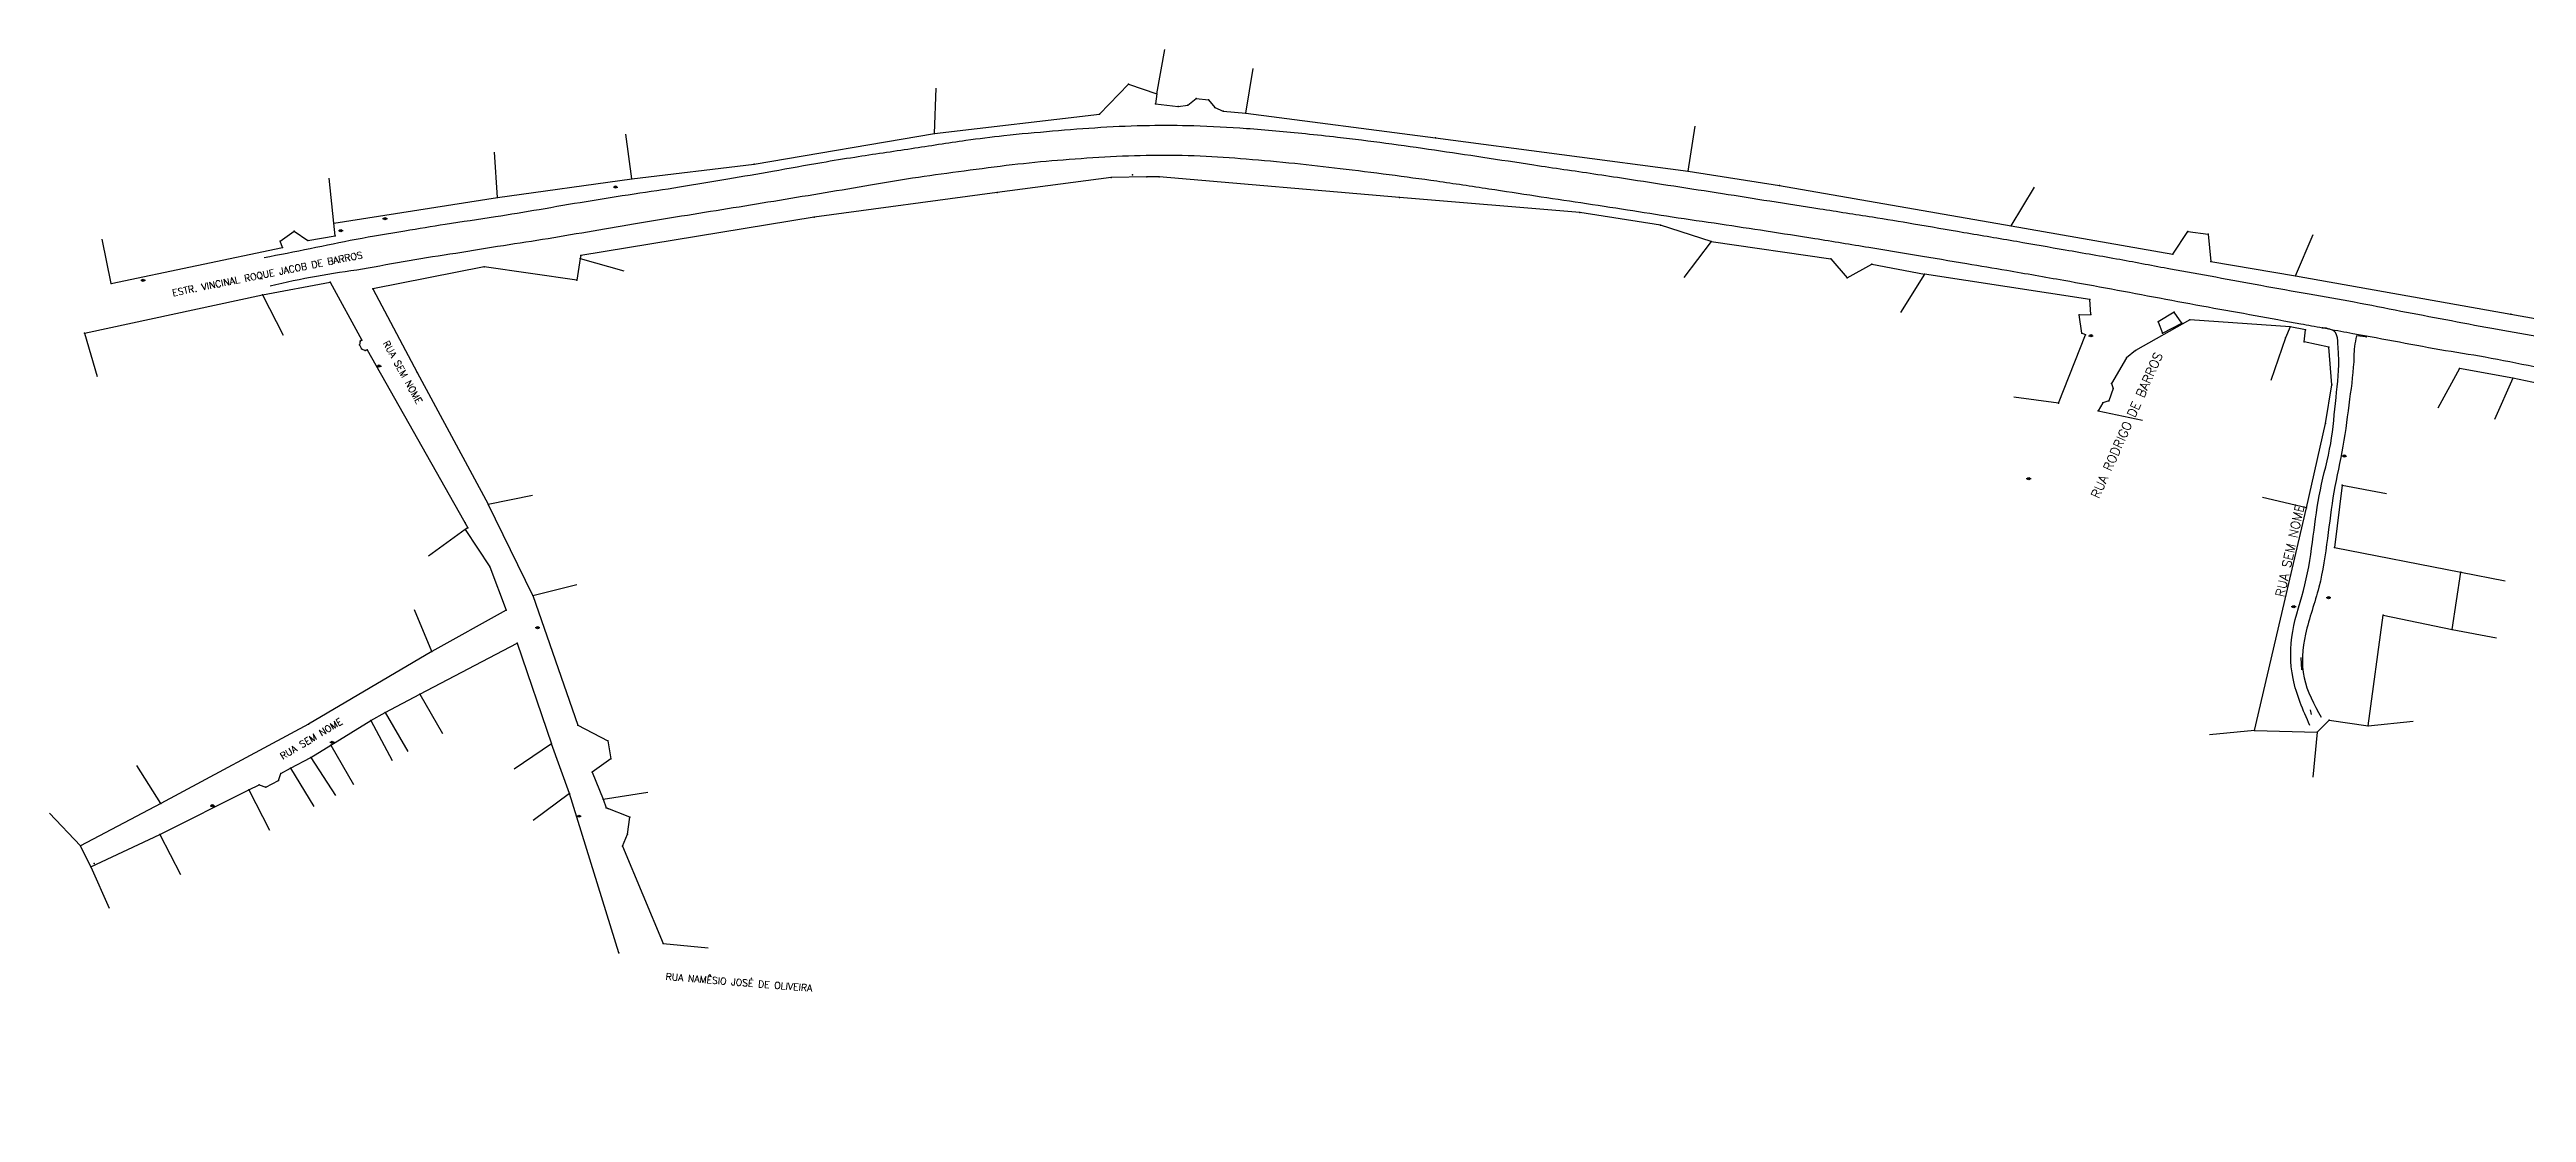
# Model space of a CAD drawing. Header units: metres. Extents: x 788432 to 801109, y 7412241 to 7456112.
# Drawn here: x 794156 to 794704, y 7413037 to 7413273 of the extents above; entities that cross this region are included whole.
import ezdxf

# ---------------------------------------------------------------- set-up
doc = ezdxf.new("R2010")
doc.units = ezdxf.units.M
doc.header["$LTSCALE"] = 10
doc.header["$MEASUREMENT"] = 0
doc.header["$PDSIZE"] = 4
for name, color, linetype in [('FLUXIS_LABELS_REDE_PV_148_TO_PV_52A_PARTE_01', 7, 'CONTINUOUS'), ('FLUXIS_LABELS_REDE_PV_169_TO_EEE_5_PARTE_02', 7, 'CONTINUOUS'), ('SIB-POSTE', 7, 'CONTINUOUS'), ('TOP-TEXTOS', 2, 'CONTINUOUS'), ('TOPOGRAFIA', 8, 'CONTINUOUS')]:
    doc.layers.add(name, color=color, linetype=linetype)
doc.styles.get("Standard").update_dxf_attribs({"font": 'romans.shx'})

# ---------------------------------------------------------------- blocks, each defined once
blk = doc.blocks.new('sib-poste-01')
at = {"layer": 'SIB-POSTE'}
for p, q in [((-0.08, 0.001), (-0.037, 0)), ((0.037, 0), (0.08, -0.001))]:
    blk.add_line(p, q, dxfattribs=at)
at = {"layer": 'SIB-POSTE', "const_width": 0.0012}
blk.add_lwpolyline([(-0.001, 0, 1), (0.001, 0, 1)], format="xyb", close=True, dxfattribs=at)
at = {"layer": 'SIB-POSTE'}
blk.add_circle((0, 0), 0.0375, dxfattribs=at)
blk = doc.blocks.new('qwkjeqo')
at = {"layer": 'TOPOGRAFIA', "linetype": 'Continuous', "ltscale": 0.05}
for points, elevation in [([(794400.64, 7413262.76), (794400.38, 7413260.59), (794405.38, 7413259.96), (794407.5, 7413260.26), (794409.34, 7413261.75), (794412.06, 7413261.49), (794413.51, 7413259.74), (794415.33, 7413258.95), (794420.32, 7413258.5), (794421.93, 7413268.37)], 673.89), ([(794400.64, 7413262.76), (794402.43, 7413272.59)], 673.86), ([(794387.98, 7413258.28), (794394.37, 7413264.9), (794400.64, 7413262.76)], 674.88), ([(794254.75, 7413239.88), (794284.48, 7413243.95), (794283.17, 7413253.86)], 677.72), ([(794169.27, 7413220.83), (794207.22, 7413228.77), (794206.65, 7413230.22), (794209.78, 7413232.41), (794212.83, 7413230.31), (794218.83, 7413231.34), (794218.57, 7413234.17), (794217.51, 7413244.12)], 674.11), ([(794589.65, 7413233.56), (794594.84, 7413242.1)], 673.65), ([(794169.27, 7413220.83), (794167.26, 7413230.63)], 674.11), ([(794523.27, 7413230.1), (794517.23, 7413222.13)], 672.67), ([(794163.38, 7413209.8), (794202.73, 7413218.28), (794217.73, 7413221.13), (794224.76, 7413208.24), (794224.38, 7413208.04), (794224.24, 7413207.25), (794224.7, 7413206.35), (794225.51, 7413205.96), (794225.92, 7413206.16), (794248.22, 7413166.73), (794247.62, 7413166.34), (794253.05, 7413158.08), (794256.66, 7413148.49), (794240.2, 7413139.39), (794236.37, 7413148.63)], 673.17), ([(794600.19, 7413194.35), (794606.15, 7413209.45), (794605.32, 7413209.84), (794604.76, 7413213.85), (794607.28, 7413213.99), (794607.11, 7413217.25), (794570.52, 7413222.86), (794565.18, 7413214.4)], 676.61), ([(794202.73, 7413218.28), (794207.36, 7413209.41)], 676.25), ([(794623.15, 7413209.82), (794627.48, 7413212.04), (794625.72, 7413214.47), (794622.18, 7413212.35), (794623.15, 7413209.82)], 674.91), ([(794651.41, 7413211.24), (794629.22, 7413212.81), (794617.17, 7413206.02), (794615.24, 7413204.37), (794611.89, 7413198.66), (794612.22, 7413197.55), (794611.26, 7413194.86), (794609.96, 7413194.44), (794608.95, 7413192.65), (794618.73, 7413190.54)], 674.62), ([(794655.05, 7413171.18), (794659.27, 7413189.83), (794660.6, 7413198.38), (794659.99, 7413206.75), (794654.54, 7413207.92), (794654.81, 7413210.56), (794651.41, 7413211.24), (794650.41, 7413208.76), (794647.11, 7413199.32)], 678.76), ([(794600.19, 7413194.35), (794590.27, 7413195.66)], 676.61), ([(794662.92, 7413176.18), (794661.22, 7413162.36), (794689.15, 7413156.92)], 678.22), ([(794662.92, 7413176.18), (794672.75, 7413174.32)], 678.22), ([(794262.58, 7413151.77), (794252.69, 7413172.01), (794262.49, 7413174)], 683.08), ([(794643.53, 7413121.89), (794655.05, 7413171.18)], 683.61), ([(794655.05, 7413171.18), (794645.32, 7413173.48)], 678.76), ([(794247.62, 7413166.34), (794239.51, 7413160.48)], 682.53), ([(794262.58, 7413151.77), (794272.28, 7413154.21)], 683.08), ([(794687.23, 7413144.25), (794689.15, 7413156.92)], 680.75), ([(794689.15, 7413156.92), (794698.96, 7413155.01)], 679.64), ([(794262.58, 7413151.77), (794272.51, 7413123.08)], 683.08), ([(794657.36, 7413121.51), (794660.03, 7413124.15), (794668.7, 7413122.9), (794671.97, 7413147.38), (794687.23, 7413144.25), (794697.05, 7413142.37)], 683.42), ([(794180.02, 7413098.91), (794199.77, 7413108.78), (794202.03, 7413109.87), (794203.52, 7413109.38), (794206.29, 7413110.86), (794206.83, 7413112.38), (794208.95, 7413113.58), (794213.48, 7413115.9), (794217.9, 7413118.62), (794226.76, 7413124.07), (794229.89, 7413125.89), (794237.61, 7413129.9)], 681.32), ([(794229.89, 7413125.89), (794234.92, 7413117.24)], 682.51), ([(794237.61, 7413129.9), (794242.56, 7413121.21)], 682.84), ([(794226.76, 7413124.07), (794231.49, 7413115.26)], 682.16), ([(794643.53, 7413121.89), (794633.57, 7413120.94)], 683.61), ([(794643.53, 7413121.89), (794657.36, 7413121.51), (794656.41, 7413111.55)], 683.61), ([(794668.7, 7413122.9), (794678.64, 7413123.99)], 682.98), ([(794213.48, 7413115.9), (794218.89, 7413107.49)], 681.67), ([(794217.9, 7413118.62), (794222.9, 7413109.96)], 681.85), ([(794266.7, 7413118.97), (794258.46, 7413113.31)], 688.22), ([(794270.66, 7413107.96), (794266.7, 7413118.97)], 688.95), ([(794180.29, 7413105.73), (794174.94, 7413114.18)], 680.66), ([(794208.95, 7413113.58), (794214.14, 7413105.04)], 681.4), ([(794180.29, 7413105.73), (794162.51, 7413096.34), (794155.64, 7413103.61)], 680.66), ([(794199.77, 7413108.78), (794204.31, 7413099.87)], 681.28), ([(794281.63, 7413072.72), (794270.66, 7413107.96), (794262.63, 7413102)], 689.73), ([(794278.13, 7413106.66), (794288.01, 7413108.21)], 683.08), ([(794282.42, 7413096.27), (794283.53, 7413098.93), (794284.07, 7413102.72), (794278.83, 7413104.79)], 689.26), ([(794164.78, 7413091.71), (794180.02, 7413098.91), (794184.59, 7413090.01)], 681.04), ([(794164.78, 7413091.71), (794162.51, 7413096.34)], 681.04), ([(794164.78, 7413091.71), (794168.81, 7413082.56)], 681.04)]:
    blk.add_lwpolyline(points, dxfattribs=dict(at, elevation=elevation))
at = {"layer": 'TOPOGRAFIA', "ltscale": 0.5}
for points, elevation in [([(794351.49, 7413254.04), (794351.8, 7413264.03)], 676.69), ([(794284.48, 7413243.95), (794311.56, 7413247.23), (794351.49, 7413254.04), (794387.98, 7413258.28)], 677.97), ([(794420.32, 7413258.5), (794462.32, 7413253.04), (794518.22, 7413245.71), (794519.74, 7413255.6)], 673.4), ([(794218.57, 7413234.17), (794254.75, 7413239.88), (794254.08, 7413249.85)], 676.94), ([(794523.27, 7413230.1), (794512.13, 7413233.76), (794494.27, 7413236.54), (794454.33, 7413239.82), (794401.13, 7413244.42), (794398.46, 7413244.44), (794390.54, 7413244.3), (794365.32, 7413240.93), (794324.82, 7413235.49), (794273.18, 7413227.03), (794273.07, 7413226.34), (794282.69, 7413223.62)], 670.63), ([(794518.22, 7413245.71), (794538.41, 7413242.54), (794589.65, 7413233.56)], 669.47), ([(794523.27, 7413230.1), (794549.78, 7413226.31), (794553.41, 7413222.09), (794558.83, 7413225.12), (794570.52, 7413222.86)], 670.63), ([(794589.65, 7413233.56), (794625.47, 7413227.3), (794628.78, 7413232.35), (794633.31, 7413231.71), (794633.9, 7413225.66), (794652.58, 7413222.51), (794656.54, 7413231.69)], 673.65), ([(794273.07, 7413226.34), (794272.33, 7413221.56), (794251.84, 7413224.53), (794227.15, 7413219.65), (794237, 7413201.09), (794252.69, 7413172.01)], 679.04), ([(794652.58, 7413222.51), (794700.25, 7413214.02), (794753.7, 7413204.53), (794802.88, 7413195.34), (794808.55, 7413203.58)], 673.89), ([(794262.58, 7413151.77), (794262.68, 7413151.49)], 683.08), ([(794240.2, 7413139.39), (794212.91, 7413123.28), (794180.29, 7413105.73)], 683), ([(794237.61, 7413129.9), (794259.09, 7413141.21), (794266.7, 7413118.97)], 682.84), ([(794272.51, 7413123.08), (794279.16, 7413119.6), (794279.87, 7413115.62), (794275.69, 7413112.66), (794278.13, 7413106.66)], 683.08), ([(794278.13, 7413106.66), (794278.83, 7413104.79), (794279.43, 7413104.55)], 689.26), ([(794282.53, 7413096.55), (794282.42, 7413096.27), (794291.42, 7413074.77), (794301.37, 7413073.78)], 689.26)]:
    blk.add_lwpolyline(points, dxfattribs=dict(at, elevation=elevation))
at = {"layer": 'TOPOGRAFIA', "ltscale": 0.05}
for points, elevation in [([(794163.38, 7413209.8), (794166.21, 7413200.2)], 673.17), ([(794700.72, 7413199.87), (794688.87, 7413201.98), (794684.09, 7413193.19)], 674.36), ([(794728.7, 7413193.98), (794700.72, 7413199.87), (794696.62, 7413190.75)], 674.19)]:
    blk.add_lwpolyline(points, dxfattribs=dict(at, elevation=elevation))
at = {"layer": 'TOPOGRAFIA', "flags": 128}
for points, elevation in [([(794668.26, 7413208.98), (794666.12, 7413209.22)], 674.46), ([(794656.17, 7413125.46), (794655.95, 7413126.46)], 683.29)]:
    blk.add_lwpolyline(points, dxfattribs=dict(at, elevation=elevation))
blk.add_lwpolyline([(794653.97, 7413135.33), (794653.83, 7413138.01)], dxfattribs=at)
at = {"layer": 'TOPOGRAFIA'}
for points in [[(795201.96, 7413054.79, 654.48), (795192.2, 7413050.57, 654.55), (795180.54, 7413047.21, 654.7), (795170.78, 7413045.29, 654.8), (795160.32, 7413044, 654.88), (795151.02, 7413043.78, 654.92), (795139.6, 7413045.01, 654.95), (795130.79, 7413046.61, 654.97), (795120.99, 7413049.28, 654.99), (795111.52, 7413052.82, 654.99), (795103.5, 7413056.32, 655.03), (795093.61, 7413061.05, 655.22), (795084.45, 7413065.58, 655.27), (795074.98, 7413070.36, 655.47), (795065.63, 7413075.18, 655.66), (795056.11, 7413080.11, 655.82), (795046.8, 7413085, 656.05), (795037.81, 7413090.11, 656.24), (795027.35, 7413096.14, 656.64), (795020.35, 7413100.19, 656.89), (795011, 7413105.65, 657.32), (795001.5, 7413111.23, 657.92), (794992.37, 7413116.56, 658.67), (794983.35, 7413121.82, 659.5), (794977.53, 7413125.23, 660.14), (794967.86, 7413130.78, 661.19), (794959.04, 7413135.82, 662.04), (794950.19, 7413140.8, 662.8), (794940.65, 7413145.73, 663.54), (794931.04, 7413150.52, 664.1), (794920.85, 7413155.15, 664.57), (794911.27, 7413159.19, 664.96), (794901.69, 7413163.04, 665.41), (794891.82, 7413166.85, 665.93), (794882.29, 7413170.38, 666.52), (794872.77, 7413173.63, 666.98), (794863.13, 7413176.65, 667.42), (794853.39, 7413179.57, 667.85), (794843.27, 7413182.39, 668.29), (794833.15, 7413185.06, 668.69), (794823.01, 7413187.47, 669.03), (794812.6, 7413189.79, 669.53), (794801.93, 7413191.96, 670.02), (794792.09, 7413193.9, 670.58), (794782.12, 7413195.75, 671.28), (794771.35, 7413197.69, 672), (794760.8, 7413199.55, 672.61), (794750.72, 7413201.2, 673.06), (794737.09, 7413203.56, 673.43), (794726.02, 7413205.54, 673.71), (794715.84, 7413207.31, 673.9), (794705.97, 7413209.06, 674.05), (794696.02, 7413210.83, 674.19), (794685.84, 7413212.76, 674.29), (794675.91, 7413214.65, 674.42), (794665.61, 7413216.66, 674.36), (794655.63, 7413218.43, 674.36), (794644.9, 7413220.35, 674.3), (794635, 7413222.18, 674.24), (794624.94, 7413224, 674.2), (794613.71, 7413226.09, 674), (794601.66, 7413228.2, 673.6), (794590.92, 7413230.08, 673.16), (794579.23, 7413232.05, 672.62), (794568.09, 7413233.98, 672.11), (794558.97, 7413235.46, 671.71), (794547.37, 7413237.28, 671.29), (794536.29, 7413239, 670.99), (794525.78, 7413240.67, 670.75), (794515.02, 7413242.33, 670.5), (794504.33, 7413243.98, 670.44), (794497.35, 7413245.03, 670.43), (794484.07, 7413246.99, 670.46), (794472.76, 7413248.72, 670.58), (794462.09, 7413250.3, 670.79), (794451.33, 7413251.83, 671.21), (794440.6, 7413253.14, 671.83), (794433.52, 7413253.91, 672.23), (794420.46, 7413255.08, 673.14), (794408.81, 7413255.68, 673.87), (794399, 7413255.74, 674.4), (794388.28, 7413255.31, 674.88), (794377.56, 7413254.5, 675.35), (794366.83, 7413253.49, 675.82), (794358.42, 7413252.44, 676.23), (794346.33, 7413250.62, 676.86), (794333.8, 7413248.73, 677.38), (794326.56, 7413247.55, 677.68), (794315.64, 7413245.61, 677.98), (794305.74, 7413243.91, 678.18), (794295.05, 7413242.12, 678.33), (794284.97, 7413240.59, 678.43), (794274.39, 7413238.92, 678.38), (794263.99, 7413237.15, 678.18), (794254.29, 7413235.54, 678.01), (794243.21, 7413233.88, 677.71), (794234.28, 7413232.4, 677.47), (794223.46, 7413230.56, 677.14), (794213.33, 7413228.49, 676.68), (794203.1, 7413226.5, 676.14)], [(794204.48, 7413220.32, 676.28), (794214.68, 7413222.47, 676.73), (794224.89, 7413224.08, 677.21), (794235.21, 7413225.92, 677.53), (794245.53, 7413227.56, 677.82), (794256.07, 7413229.25, 678.12), (794265.97, 7413230.8, 678.37), (794275.9, 7413232.49, 678.52), (794286.17, 7413234.24, 678.47), (794296.78, 7413235.97, 678.45), (794306.93, 7413237.61, 678.31), (794317.16, 7413239.28, 678.07), (794327.26, 7413240.95, 677.74), (794337.26, 7413242.64, 677.32), (794347.89, 7413244.38, 676.83), (794358.02, 7413245.77, 676.22), (794368.65, 7413247.13, 675.73), (794378.65, 7413248.11, 675.25), (794389.12, 7413248.84, 674.73), (794399.61, 7413249.23, 674.2), (794410.26, 7413249.06, 673.61), (794420.45, 7413248.4, 672.94), (794431.19, 7413247.41, 672.27), (794441.18, 7413246.29, 671.71), (794452.08, 7413244.93, 671.15), (794462.57, 7413243.5, 670.78), (794474.11, 7413241.8, 670.56), (794484.45, 7413240.22, 670.43), (794494.45, 7413238.72, 670.41), (794504.76, 7413237.14, 670.46), (794514.7, 7413235.58, 670.55), (794525.33, 7413234.01, 670.79), (794535.51, 7413232.46, 671.06), (794546.22, 7413230.79, 671.26), (794558.21, 7413228.82, 671.67), (794568.71, 7413227.09, 672.18), (794579.84, 7413225.24, 672.7), (794588.73, 7413223.73, 673.1), (794601.31, 7413221.54, 673.68), (794611.88, 7413219.61, 674.07), (794622.54, 7413217.61, 674.28), (794633.24, 7413215.63, 674.42), (794643.69, 7413213.74, 674.48), (794653.76, 7413211.9, 674.49), (794658.56, 7413211.03, 674.49), (794663.96, 7413210.01, 674.49), (794674.3, 7413208.13, 674.52), (794684.57, 7413206.22, 674.41), (794694.54, 7413204.57, 674.31), (794705.43, 7413202.47, 674.18), (794715.42, 7413200.71, 673.94), (794725.29, 7413198.93, 673.72), (794735.75, 7413197.17, 673.49), (794746.13, 7413195.42, 673.12), (794756.27, 7413193.63, 672.72), (794766.39, 7413191.81, 672.21), (794777.16, 7413189.94, 671.47), (794787.73, 7413187.98, 670.76), (794797.66, 7413186.07, 670.19), (794807.59, 7413184.04, 669.59), (794818.42, 7413181.76, 669.07), (794828.6, 7413179.44, 668.72), (794838.92, 7413176.78, 668.3), (794848.82, 7413174.03, 667.9), (794858.67, 7413171.16, 667.56), (794868.72, 7413167.93, 667.02), (794878.81, 7413164.49, 666.49), (794889.04, 7413160.74, 665.92), (794898.57, 7413157.11, 665.39), (794908.39, 7413153.23, 664.9), (794917.85, 7413149.27, 664.48), (794927.09, 7413145.09, 663.99), (794936.39, 7413140.6, 663.39), (794945.9, 7413135.66, 662.75), (794954.76, 7413130.75, 661.98), (794963.76, 7413125.66, 661.19), (794973.24, 7413120.17, 660.2), (794982, 7413115.02, 659.32), (794991.06, 7413109.67, 658.52), (795000.15, 7413104.34, 657.84), (795009.14, 7413099.25, 657.35), (795018.11, 7413094.09, 656.89), (795027.07, 7413088.89, 656.56), (795036.19, 7413083.78, 656.28), (795045.3, 7413078.77, 656.15), (795054.23, 7413073.97, 655.92), (795063.4, 7413069.1, 655.73), (795072.75, 7413064.2, 655.56), (795081.77, 7413059.6, 655.42), (795091.23, 7413054.89, 655.34), (795100.49, 7413050.43, 655.23), (795109.69, 7413046.46, 655.22), (795119.24, 7413042.85, 655.24), (795129.11, 7413040.23, 655.29), (795139.43, 7413038.38, 655.26), (795150.09, 7413037.48, 655.26), (795160.71, 7413037.65, 655.17), (795171.39, 7413038.83, 655.02), (795182.09, 7413040.98, 654.93), (795192.5, 7413044.06, 654.8), (795202.16, 7413048, 654.73)], [(794655.79, 7413123, 683.35), (794652.05, 7413133.37, 682.15), (794652, 7413143.82, 681.27), (794654.67, 7413154.14, 680.55), (794656.54, 7413164.91, 679.41), (794658.1, 7413175.12, 678.46), (794660.38, 7413185.43, 677.48), (794661.56, 7413195.56, 676.25), (794662.13, 7413205.15, 674.93), (794661.97, 7413207.4, 674.69), (794661.43, 7413209.97, 674.53), (794658.56, 7413211.03, 674.49)], [(794666.12, 7413209.22, 674.53), (794665.63, 7413206.84, 674.69), (794665.52, 7413204.67, 674.93), (794664.57, 7413195.21, 676.37), (794663.08, 7413184.84, 677.43), (794661.1, 7413174.64, 678.44), (794659.67, 7413164.4, 679.41), (794657.77, 7413153.61, 680.49), (794654.83, 7413143.24, 681.29), (794654.5, 7413133.57, 682.15), (794658.24, 7413124.82, 683.21)]]:
    blk.add_spline(points, degree=3, dxfattribs=at)
for p in [(794394.37, 7413264.9, 673.89), (794387.98, 7413258.28, 674.88), (794400.38, 7413260.59, 674.26), (794400.64, 7413262.76, 673.86), (794405.38, 7413259.96, 673.89), (794407.5, 7413260.26, 673.74), (794409.34, 7413261.75, 673.65), (794412.06, 7413261.49, 673.52), (794413.51, 7413259.74, 673.53), (794415.33, 7413258.95, 673.53), (794420.32, 7413258.5, 673.4), (794351.49, 7413254.04, 676.69), (794462.32, 7413253.04, 670.62), (794311.56, 7413247.23, 677.94), (794280.88, 7413242.17, 678.21), (794284.48, 7413243.95, 677.97), (794390.54, 7413244.3, 675.17), (794395.3, 7413244.9, 674.68), (794398.46, 7413244.44, 674.97), (794401.13, 7413244.42, 675.06), (794518.22, 7413245.71, 669.47), (794538.41, 7413242.54, 670.68), (794254.75, 7413239.88, 677.72), (794324.82, 7413235.49, 679.24), (794365.32, 7413240.93, 677.47), (794454.33, 7413239.82, 671.7), (794494.27, 7413236.54, 670.36), (794206.65, 7413230.22, 676.33), (794209.78, 7413232.41, 676.47), (794212.83, 7413230.31, 676.82), (794218.57, 7413234.17, 676.94), (794218.83, 7413231.34, 676.98), (794220.09, 7413232.52, 677.05), (794229.86, 7413235.17, 677.42), (794512.13, 7413233.76, 670.45), (794523.27, 7413230.1, 670.63), (794589.65, 7413233.56, 673.65), (794628.78, 7413232.35, 673.3), (794633.31, 7413231.71, 673.27), (794207.22, 7413228.77, 676.39), (794251.84, 7413224.53, 678.42), (794273.07, 7413226.34, 679.04), (794273.18, 7413227.03, 678.99), (794549.78, 7413226.31, 671.52), (794558.83, 7413225.12, 671.99), (794625.47, 7413227.3, 673.85), (794633.9, 7413225.66, 673.93), (794169.27, 7413220.83, 674.11), (794176.35, 7413221.53, 674.39), (794217.73, 7413221.13, 677.05), (794227.15, 7413219.65, 677.58), (794272.33, 7413221.56, 679.29), (794553.41, 7413222.09, 672.1), (794570.52, 7413222.86, 672.67), (794652.58, 7413222.51, 673.89), (794202.73, 7413218.28, 676.25), (794604.76, 7413213.85, 674.91), (794607.11, 7413217.25, 674.2), (794607.28, 7413213.99, 674.85), (794625.72, 7413214.47, 674.35), (794700.25, 7413214.02, 673.88), (794163.38, 7413209.8, 673.17), (794224.76, 7413208.24, 678.69), (794605.32, 7413209.84, 675.18), (794606.15, 7413209.45, 675.29), (794607.32, 7413209.25, 675.29), (794622.18, 7413212.35, 674.38), (794623.15, 7413209.82, 674.91), (794627.48, 7413212.04, 674.81), (794629.22, 7413212.81, 674.74), (794650.41, 7413208.76, 675.06), (794651.41, 7413211.24, 674.62), (794654.81, 7413210.56, 674.65), (794658.56, 7413211.03, 674.49), (794668.26, 7413208.98, 674.46), (794224.24, 7413207.25, 678.5), (794224.38, 7413208.04, 678.63), (794224.7, 7413206.35, 678.43), (794225.51, 7413205.96, 678.63), (794225.92, 7413206.16, 678.69), (794615.24, 7413204.37, 675.2), (794617.17, 7413206.02, 675.03), (794654.54, 7413207.92, 674.97), (794659.99, 7413206.75, 675.25), (794228.56, 7413202.55, 679.14), (794237, 7413201.09, 679.72), (794611.89, 7413198.66, 676.01), (794612.22, 7413197.55, 676.18), (794660.6, 7413198.38, 676.08), (794688.87, 7413201.98, 674.76), (794700.72, 7413199.87, 674.36), (794600.19, 7413194.35, 676.61), (794608.95, 7413192.65, 676.53), (794609.96, 7413194.44, 676.38), (794611.26, 7413194.86, 676.25), (794659.27, 7413189.83, 676.98), (794663.43, 7413182.64, 677.63), (794593.56, 7413177.63, 677.03), (794662.92, 7413176.18, 678.22), (794252.69, 7413172.01, 683.08), (794655.05, 7413171.18, 678.76), (794247.62, 7413167.88, 682.43), (794247.62, 7413166.34, 682.53), (794248.22, 7413166.73, 682.51), (794661.22, 7413162.36, 679.67), (794253.05, 7413158.08, 683.34), (794689.15, 7413156.92, 679.64), (794256.66, 7413148.49, 684.4), (794262.58, 7413151.77, 685.1), (794652.2, 7413149.31, 680.78), (794659.92, 7413151.3, 680.58), (794263.64, 7413144.67, 685.08), (794671.97, 7413147.38, 680.78), (794687.23, 7413144.25, 680.75), (794240.2, 7413139.39, 683), (794259.09, 7413141.21, 685), (794229.89, 7413125.89, 682.51), (794237.61, 7413129.9, 682.84), (794212.91, 7413123.28, 681.41), (794226.76, 7413124.07, 682.16), (794272.51, 7413123.08, 688.22), (794643.53, 7413121.89, 683.61), (794657.36, 7413121.51, 683.42), (794660.03, 7413124.15, 683.29), (794668.7, 7413122.9, 682.98), (794213.48, 7413115.9, 681.67), (794217.9, 7413118.62, 681.85), (794218.18, 7413119.28, 681.9), (794266.7, 7413118.97, 688.22), (794279.16, 7413119.6, 689.07), (794279.87, 7413115.62, 689.14), (794202.03, 7413109.87, 681.36), (794206.29, 7413110.86, 681.49), (794206.83, 7413112.38, 681.34), (794208.95, 7413113.58, 681.4), (794275.69, 7413112.66, 688.9), (794180.29, 7413105.73, 680.66), (794191.7, 7413105.23, 681.35), (794199.77, 7413108.78, 681.28), (794203.52, 7413109.38, 681.47), (794270.66, 7413107.96, 688.95), (794278.13, 7413106.66, 689.26), (794278.83, 7413104.79, 689.4), (794180.02, 7413098.91, 681.32), (794272.77, 7413102.93, 689.11), (794283.53, 7413098.93, 689.82), (794284.07, 7413102.72, 689.74), (794162.51, 7413096.34, 680.48), (794282.42, 7413096.27, 689.7), (794164.78, 7413091.71, 681.04), (794165.55, 7413092.45, 680.94), (794281.63, 7413072.72, 689.73), (794291.42, 7413074.77, 690.12)]:
    blk.add_point(p, dxfattribs=at)
at = {"layer": 'TOPOGRAFIA', "lineweight": -2, "xscale": 6.666666666666666, "yscale": 6.666666666666666, "zscale": 6.666666666666666}
for p in [(794280.87, 7413242.17, 678.21), (794220.09, 7413232.52, 677.05), (794229.86, 7413235.17, 677.42), (794176.35, 7413221.53, 674.39), (794607.32, 7413209.25, 675.29), (794228.55, 7413202.55, 679.14), (794663.43, 7413182.64, 677.63), (794593.56, 7413177.63, 677.03), (794652.2, 7413149.31, 680.78), (794659.91, 7413151.3, 680.58), (794263.63, 7413144.67, 685.08), (794218.18, 7413119.28, 681.9), (794191.69, 7413105.23, 681.35), (794272.77, 7413102.93, 689.11)]:
    blk.add_blockref('sib-poste-01', p, dxfattribs=at)
at = {"layer": 'FLUXIS_LABELS_REDE_PV_148_TO_PV_52A_PARTE_01', "linetype": 'Continuous'}
blk.add_text('RUA SEM NOME', height=2, rotation=77.522, dxfattribs=at).set_placement((794650.07, 7413151.31, 683.47))
at = {"layer": 'FLUXIS_LABELS_REDE_PV_169_TO_EEE_5_PARTE_02', "linetype": 'Continuous'}
blk.add_text('RUA RODRIGO DE BARROS', height=2, rotation=66.0139, dxfattribs=at).set_placement((794609.09, 7413173.06, 677.51))
at = {"layer": 'TOPOGRAFIA'}
for s, rotation, p in [('ESTR. VINCINAL ROQUE JACOB DE BARROS', 11.391, (794182.99, 7413217.97)), ('RUA SEM NOME', 298.9608, (794229.34, 7413207.65)), ('RUA SEM NOME', 30.9992, (794207.24, 7413115.4)), ('RUA NAMÊSIO JOSÉ DE OLIVEIRA', 355.4043, (794291.93, 7413066.71))]:
    blk.add_text(s, height=1.5, rotation=rotation, dxfattribs=at).set_placement(p)

msp = doc.modelspace()

# ---------------------------------------------------------------- block references
at = {"layer": 'TOP-TEXTOS', "linetype": 'Continuous'}
msp.add_blockref('qwkjeqo', (0, 0), dxfattribs=at)

doc.saveas('drawing.dxf')
